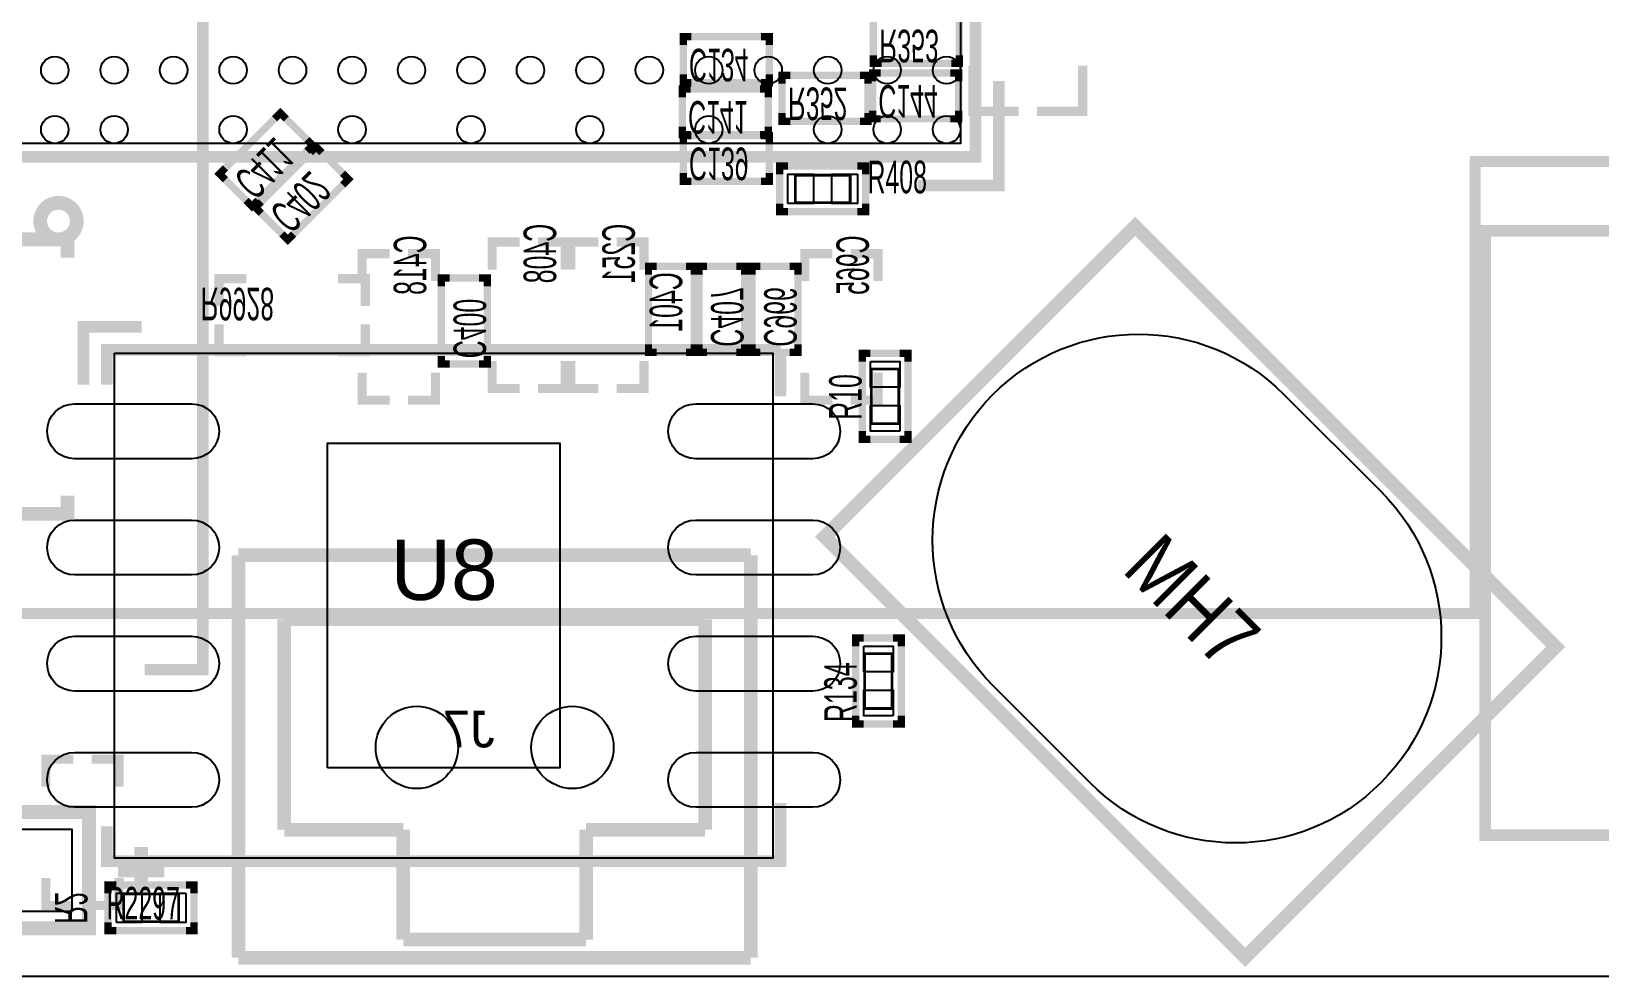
# Model space of a CAD drawing. Extents: x -3.1 to 73.5, y -0.1 to 42.
# Drawn here: x 41.78 to 58.92, y 0 to 10.33 of the extents above; entities that cross this region are included whole.
import ezdxf

# ---------------------------------------------------------------- set-up
doc = ezdxf.new("R2010")
doc.units = 0
for name, color, linetype in [('BG_OUTLINE', 7, 'CONTINUOUS'), ('PG_ASSEMBLY_TOP', 111, 'CONTINUOUS'), ('PG_SILKSCREEN_BOTTOM', 140, 'CONTINUOUS'), ('PG_SILKSCREEN_TOP', 254, 'CONTINUOUS'), ('PIN_TOP', 141, 'CONTINUOUS'), ('RD_SILKSCREEN_BOTTOM', 80, 'CONTINUOUS'), ('RD_SILKSCREEN_TOP', 230, 'CONTINUOUS')]:
    doc.layers.add(name, color=color, linetype=linetype)

msp = doc.modelspace()

# ---------------------------------------------------------------- linework, layer by layer
at = {"layer": 'BG_OUTLINE'}
msp.add_lwpolyline([(8.1534, 41.9989), (65.78854, 41.9989, -0.414214), (73.40854, 34.3789), (73.40854, 7.62, -0.414214), (65.78854, 0), (7.62, 0, -0.414214), (0, 7.62), (0, 34.3789, -0.414214), (7.62, 41.9989), (8.1534, 41.9989)], format="xyb", dxfattribs=at)
msp.add_lwpolyline([(8.1534, 41.9989), (65.78854, 41.9989, -0.414214), (73.40854, 34.3789), (73.40854, 7.62, -0.414214), (65.78854, 0), (7.62, 0, -0.414214), (0, 7.62), (0, 34.3789, -0.414214), (7.62, 41.9989)], format="xyb", close=True, dxfattribs=at)
msp.add_lwpolyline([(8.1534, 41.9989), (65.78854, 41.9989, -0.414214), (73.40854, 34.3789), (73.40854, 7.62, -0.414214), (65.78854, 0), (7.62, 0, -0.414214), (0, 7.62), (0, 34.3789, -0.414214), (7.62, 41.9989)], format="xyb", close=True, dxfattribs=at)
msp.add_lwpolyline([(8.1534, 41.9989), (65.78854, 41.9989, -0.414214), (73.40854, 34.3789), (73.40854, 7.62, -0.414214), (65.78854, 0), (7.62, 0, -0.414214), (0, 7.62), (0, 34.3789, -0.414214), (7.62, 41.9989)], format="xyb", close=True, dxfattribs=at)
at = {"layer": 'PG_ASSEMBLY_TOP'}
for points in [[(51.934847, 22.407931), (51.934847, 9.107932), (40.584653, 9.107932), (40.584653, 22.407931)], [(42.686529, 6.815861), (49.886311, 6.815861), (49.886311, 1.295883), (42.686529, 1.295883)]]:
    msp.add_lwpolyline(points, close=True, dxfattribs=at)
for points, const_width in [([(50.730201, 8.760282), (50.130202, 8.760282), (50.130202, 8.460257), (50.730201, 8.460257), (50.730201, 8.760282)], 0.029997), ([(55.048277, 0.211303), (50.452172, 4.807407), (53.846273, 8.201508), (58.442377, 3.605403), (55.048277, 0.211303)], 0.150089), ([(50.962408, 6.642887), (50.962408, 6.042889), (51.262432, 6.042889), (51.262432, 6.642887), (50.962408, 6.642887)], 0.029997), ([(51.188772, 2.930881), (51.188772, 3.530879), (50.888748, 3.530879), (50.888748, 2.930881), (51.188772, 2.930881)], 0.029997), ([(42.788561, 0.601828), (43.388559, 0.601828), (43.388559, 0.901852), (42.788561, 0.901852), (42.788561, 0.601828)], 0.029997)]:
    msp.add_lwpolyline(points, dxfattribs=dict(at, const_width=const_width))
at = {"layer": 'PG_SILKSCREEN_BOTTOM'}
for points, const_width in [([(57.303594, 37.249557), (7.123608, 37.249557), (7.123608, 3.969563), (57.563588, 3.969563), (57.563588, 8.909558), (60.5536, 8.909558), (60.5536, 32.439559), (57.303594, 32.439559), (57.303594, 37.249557)], 0.11999), ([(43.01744, 3.35534), (43.65244, 3.35534), (43.65244, 10.72134), (43.27144, 10.72134)], 0.127), ([(51.925093, 9.980828), (50.98509, 9.980828), (50.98509, 10.480853), (51.925093, 10.480853), (51.925093, 9.980828), (51.645083, 9.980828)], 0.08001), ([(48.905058, 10.272852), (49.845062, 10.272852), (49.845062, 9.772828), (48.905058, 9.772828), (48.905058, 10.272852), (49.185068, 10.272852)], 0.08001), ([(48.905058, 10.182835), (48.905058, 10.272852), (48.995051, 10.272852)], 0.08001), ([(49.755069, 10.272852), (49.845062, 10.272852), (49.845062, 10.182835)], 0.08001), ([(51.075082, 9.980828), (50.98509, 9.980828), (50.98509, 10.070846)], 0.08001), ([(51.925093, 10.070846), (51.925093, 9.980828), (51.835101, 9.980828)], 0.08001), ([(52.072007, 9.957867), (52.07193, 9.457868), (52.572006, 9.457868)], 0.1), ([(52.771954, 9.457868), (53.271979, 9.457944), (53.271953, 9.957867)], 0.1), ([(48.995051, 9.772828), (48.905058, 9.772828), (48.905058, 9.862845)], 0.08001), ([(49.845062, 9.862845), (49.845062, 9.772828), (49.755069, 9.772828)], 0.08001), ([(50.926035, 9.349638), (49.986032, 9.349638), (49.986032, 9.849663), (50.926035, 9.849663), (50.926035, 9.349638), (50.646025, 9.349638)], 0.08001), ([(49.986032, 9.759645), (49.986032, 9.849663), (50.076024, 9.849663)], 0.08001), ([(50.836043, 9.849663), (50.926035, 9.849663), (50.926035, 9.759645)], 0.08001), ([(51.915085, 9.375826), (50.975082, 9.375826), (50.975082, 9.87585), (51.915085, 9.87585), (51.915085, 9.375826), (51.635076, 9.375826)], 0.08001), ([(50.975082, 9.785833), (50.975082, 9.87585), (51.065074, 9.87585)], 0.08001), ([(51.825093, 9.87585), (51.915085, 9.87585), (51.915085, 9.785833)], 0.08001), ([(48.894898, 9.701352), (49.834902, 9.701352), (49.834902, 9.201328), (48.894898, 9.201328), (48.894898, 9.701352), (49.174908, 9.701352)], 0.08001), ([(48.894898, 9.611335), (48.894898, 9.701352), (48.984891, 9.701352)], 0.08001), ([(49.744909, 9.701352), (49.834902, 9.701352), (49.834902, 9.611335)], 0.08001), ([(43.837352, 8.774481), (44.502019, 9.439148), (44.855587, 9.08558), (44.19092, 8.420913), (43.837352, 8.774481), (44.035345, 8.972474)], 0.08001), ([(44.438392, 9.375521), (44.502019, 9.439148), (44.565672, 9.375496)], 0.08001), ([(50.076024, 9.349638), (49.986032, 9.349638), (49.986032, 9.439656)], 0.08001), ([(50.926035, 9.439656), (50.926035, 9.349638), (50.836043, 9.349638)], 0.08001), ([(51.065074, 9.375826), (50.975082, 9.375826), (50.975082, 9.465843)], 0.08001), ([(51.915085, 9.465843), (51.915085, 9.375826), (51.825093, 9.375826)], 0.08001), ([(48.984891, 9.201328), (48.894898, 9.201328), (48.894898, 9.291345)], 0.08001), ([(49.834902, 9.291345), (49.834902, 9.201328), (49.744909, 9.201328)], 0.08001), ([(44.227902, 8.40679), (44.89257, 9.071458), (45.246138, 8.71789), (44.58147, 8.053222), (44.227902, 8.40679), (44.425895, 8.604783)], 0.08001), ([(44.791935, 9.149232), (44.855587, 9.08558), (44.79196, 9.021953)], 0.08001), ([(44.828943, 9.007831), (44.89257, 9.071458), (44.956222, 9.007805)], 0.08001), ([(48.905058, 9.193352), (49.845062, 9.193352), (49.845062, 8.693328), (48.905058, 8.693328), (48.905058, 9.193352), (49.185068, 9.193352)], 0.08001), ([(48.905058, 9.103335), (48.905058, 9.193352), (48.995051, 9.193352)], 0.08001), ([(49.755069, 9.193352), (49.845062, 9.193352), (49.845062, 9.103335)], 0.08001), ([(43.901004, 8.710828), (43.837352, 8.774481), (43.900979, 8.838108)], 0.08001), ([(45.182485, 8.781542), (45.246138, 8.71789), (45.182511, 8.654263)], 0.08001), ([(48.995051, 8.693328), (48.905058, 8.693328), (48.905058, 8.783345)], 0.08001), ([(49.845062, 8.783345), (49.845062, 8.693328), (49.755069, 8.693328)], 0.08001), ([(44.254547, 8.48454), (44.19092, 8.420913), (44.127268, 8.484565)], 0.08001), ([(44.291555, 8.343138), (44.227902, 8.40679), (44.291529, 8.470417)], 0.08001), ([(39.175436, 7.858252), (39.175436, 8.058404), (42.175684, 8.058404), (42.175684, 7.858252)], 0.150114), ([(44.645097, 8.116849), (44.58147, 8.053222), (44.517818, 8.116875)], 0.08001), ([(46.816061, 7.728839), (46.816061, 8.028838), (47.11606, 8.028838)], 0.1), ([(47.31606, 8.028838), (47.616059, 8.028838), (47.616059, 7.728839)], 0.1), ([(47.677121, 7.728839), (47.677121, 8.028838), (47.97712, 8.028838)], 0.1), ([(48.17712, 8.028838), (48.477119, 8.028838), (48.477119, 7.728839)], 0.1), ([(57.672732, 8.15086), (57.672732, 1.54686), (66.054732, 1.54686), (66.054732, 8.15086), (57.672732, 8.15086), (57.672732, 7.89686)], 0.127), ([(45.396201, 7.601839), (45.396201, 7.901864), (45.6962, 7.901838)], 0.1), ([(45.8962, 7.901838), (46.196199, 7.901864), (46.196199, 7.601839)], 0.1), ([(50.234901, 7.601839), (50.234901, 7.901838), (50.5349, 7.901838)], 0.1), ([(50.7349, 7.901838), (51.034899, 7.901838), (51.034899, 7.601839)], 0.1), ([(48.525608, 6.822338), (48.525608, 7.762342), (49.025632, 7.762342), (49.025632, 6.822338), (48.525608, 6.822338), (48.525608, 7.102348)], 0.08001), ([(48.525608, 7.672349), (48.525608, 7.762342), (48.615625, 7.762342)], 0.08001), ([(48.935615, 7.762342), (49.025632, 7.762342), (49.025632, 7.672349)], 0.08001), ([(49.076788, 6.822338), (49.076788, 7.762342), (49.576812, 7.762342), (49.576812, 6.822338), (49.076788, 6.822338), (49.076788, 7.102348)], 0.08001), ([(49.076788, 7.672349), (49.076788, 7.762342), (49.166805, 7.762342)], 0.08001), ([(49.486795, 7.762342), (49.576812, 7.762342), (49.576812, 7.672349)], 0.08001), ([(49.658448, 6.822338), (49.658448, 7.762342), (50.158472, 7.762342), (50.158472, 6.822338), (49.658448, 6.822338), (49.658448, 7.102348)], 0.08001), ([(49.658448, 7.672349), (49.658448, 7.762342), (49.748465, 7.762342)], 0.08001), ([(50.068455, 7.762342), (50.158472, 7.762342), (50.158472, 7.672349)], 0.08001), ([(43.830342, 7.32884), (43.830342, 7.628839), (44.130341, 7.628839)], 0.1), ([(45.430338, 7.32884), (45.430338, 7.628839), (45.130339, 7.628839)], 0.1), ([(46.262468, 6.695338), (46.262468, 7.635342), (46.762492, 7.635342), (46.762492, 6.695338), (46.262468, 6.695338), (46.262468, 6.975348)], 0.08001), ([(46.262468, 7.545349), (46.262468, 7.635342), (46.352485, 7.635342)], 0.08001), ([(46.672475, 7.635342), (46.762492, 7.635342), (46.762492, 7.545349)], 0.08001), ([(44.130341, 6.828841), (43.830342, 6.828841), (43.830342, 7.12884)], 0.1), ([(45.130339, 6.828841), (45.430338, 6.828841), (45.430338, 7.12884)], 0.1), ([(48.615625, 6.822338), (48.525608, 6.822338), (48.525608, 6.912331)], 0.08001), ([(49.025632, 6.912331), (49.025632, 6.822338), (48.935615, 6.822338)], 0.08001), ([(49.166805, 6.822338), (49.076788, 6.822338), (49.076788, 6.912331)], 0.08001), ([(49.576812, 6.912331), (49.576812, 6.822338), (49.486795, 6.822338)], 0.08001), ([(49.748465, 6.822338), (49.658448, 6.822338), (49.658448, 6.912331)], 0.08001), ([(50.158472, 6.912331), (50.158472, 6.822338), (50.068455, 6.822338)], 0.08001), ([(46.352485, 6.695338), (46.262468, 6.695338), (46.262468, 6.785331)], 0.08001), ([(46.762492, 6.785331), (46.762492, 6.695338), (46.672475, 6.695338)], 0.08001), ([(46.816061, 6.728841), (46.816061, 6.428842), (47.11606, 6.428842)], 0.1), ([(47.31606, 6.428842), (47.616059, 6.428842), (47.616059, 6.728841)], 0.1), ([(47.677121, 6.728841), (47.677121, 6.428842), (47.97712, 6.428842)], 0.1), ([(48.17712, 6.428842), (48.477119, 6.428842), (48.477119, 6.728841)], 0.1), ([(45.396201, 6.601841), (45.396201, 6.301816), (45.6962, 6.301842)], 0.1), ([(45.8962, 6.301842), (46.196199, 6.301816), (46.196199, 6.601841)], 0.1), ([(50.234901, 6.601841), (50.234901, 6.301842), (50.5349, 6.301842)], 0.1), ([(50.7349, 6.301842), (51.034899, 6.301842), (51.034899, 6.601841)], 0.1), ([(39.175436, 5.258308), (39.175436, 5.058156), (42.175684, 5.058156), (42.175684, 5.258308)], 0.150114), ([(49.643792, 4.605807), (44.0436, 4.605807)], 0.150089), ([(44.0436, 4.605807), (44.0436, 0.205715)], 0.150089), ([(49.643792, 0.205715), (49.643792, 4.605807)], 0.150089), ([(49.143691, 3.905707), (44.543701, 3.905707)], 0.150089), ([(44.543701, 3.905707), (44.543701, 1.605813)], 0.150089), ([(49.143691, 1.605813), (49.143691, 3.905707)], 0.150089), ([(42.23672, 2.377338), (41.936721, 2.377338), (41.936721, 2.077339)], 0.1), ([(42.736719, 2.077339), (42.736719, 2.377338), (42.43672, 2.377338)], 0.1), ([(44.543701, 1.605813), (45.843698, 1.605813)], 0.150089), ([(45.843698, 1.605813), (45.843698, 0.405613)], 0.150089), ([(47.843694, 0.405613), (47.843694, 1.605813)], 0.150089), ([(47.843694, 1.605813), (49.143691, 1.605813)], 0.150089), ([(42.23672, 0.777342), (41.936721, 0.777342), (41.936721, 1.077341)], 0.1), ([(42.736719, 1.077341), (42.736719, 0.777342), (42.43672, 0.777342)], 0.1), ([(45.843698, 0.405613), (47.843694, 0.405613)], 0.150089), ([(44.0436, 0.205715), (49.643792, 0.205715)], 0.150089)]:
    msp.add_lwpolyline(points, dxfattribs=dict(at, const_width=const_width))
at = {"layer": 'PG_SILKSCREEN_BOTTOM', "const_width": 0.150114}
msp.add_lwpolyline([(42.275506, 8.258277, 1.000017), (41.875608, 8.258277, 0.999983), (42.275506, 8.258277)], format="xyb", dxfattribs=at)
at = {"layer": 'PG_SILKSCREEN_TOP'}
for points, const_width in [([(52.10175, 22.560051), (40.401748, 22.560051), (40.401748, 8.95985), (52.10175, 8.95985), (52.10175, 22.560051)], 0.127), ([(51.46675, 8.645931), (52.35575, 8.645931), (52.35575, 9.788931)], 0.127), ([(49.9602, 8.360258), (50.900203, 8.360258), (50.900203, 8.860282), (49.9602, 8.860282), (49.9602, 8.360258), (50.240209, 8.360258)], 0.08001), ([(50.050192, 8.860282), (49.9602, 8.860282), (49.9602, 8.770264)], 0.08001), ([(50.900203, 8.770264), (50.900203, 8.860282), (50.810211, 8.860282)], 0.08001), ([(49.9602, 8.450275), (49.9602, 8.360258), (50.050192, 8.360258)], 0.08001), ([(50.810211, 8.360258), (50.900203, 8.360258), (50.900203, 8.450275)], 0.08001), ([(55.048277, 0.211303), (50.452172, 4.807407), (53.846273, 8.201508), (58.442377, 3.605403), (55.048277, 0.211303)], 0.150089), ([(42.98442, 7.103872), (42.34942, 7.103872), (42.34942, 6.468872)], 0.127), ([(42.60342, 6.468872), (42.60342, 6.849872), (49.96942, 6.849872)], 0.127), ([(49.96942, 6.849872), (49.96942, 6.341872)], 0.127), ([(51.362432, 5.872886), (51.362432, 6.81289), (50.862408, 6.81289), (50.862408, 5.872886), (51.362432, 5.872886), (51.362432, 6.152896)], 0.08001), ([(50.952425, 6.81289), (50.862408, 6.81289), (50.862408, 6.722897)], 0.08001), ([(51.362432, 6.722897), (51.362432, 6.81289), (51.272415, 6.81289)], 0.08001), ([(50.862408, 5.962879), (50.862408, 5.872886), (50.952425, 5.872886)], 0.08001), ([(51.272415, 5.872886), (51.362432, 5.872886), (51.362432, 5.962879)], 0.08001), ([(50.788748, 3.700882), (50.788748, 2.760878), (51.288772, 2.760878), (51.288772, 3.700882), (50.788748, 3.700882), (50.788748, 3.420872)], 0.08001), ([(50.878765, 3.700882), (50.788748, 3.700882), (50.788748, 3.610889)], 0.08001), ([(51.288772, 3.610889), (51.288772, 3.700882), (51.198755, 3.700882)], 0.08001), ([(50.788748, 2.850871), (50.788748, 2.760878), (50.878765, 2.760878)], 0.08001), ([(51.198755, 2.760878), (51.288772, 2.760878), (51.288772, 2.850871)], 0.08001), ([(49.96942, 1.896872), (49.96942, 1.261872), (42.60342, 1.261872), (42.60342, 1.642872)], 0.127), ([(40.62984, 0.52832), (42.40784, 0.52832), (42.40784, 1.79832), (39.23284, 1.79832), (39.23284, 0.52832), (40.62984, 0.52832)], 0.1524), ([(42.97934, 1.41732), (42.97934, 0.90932)], 0.1524), ([(42.72534, 1.16332), (43.23334, 1.16332)], 0.1524), ([(43.558562, 1.001852), (42.618558, 1.001852), (42.618558, 0.501828), (43.558562, 0.501828), (43.558562, 1.001852), (43.278552, 1.001852)], 0.08001), ([(42.708551, 1.001852), (42.618558, 1.001852), (42.618558, 0.911835)], 0.08001), ([(43.558562, 0.911835), (43.558562, 1.001852), (43.468569, 1.001852)], 0.08001), ([(42.618558, 0.591845), (42.618558, 0.501828), (42.708551, 0.501828)], 0.08001), ([(43.468569, 0.501828), (43.558562, 0.501828), (43.558562, 0.591845)], 0.08001)]:
    msp.add_lwpolyline(points, dxfattribs=dict(at, const_width=const_width))
at = {"layer": 'PIN_TOP'}
for points in [[(50.050192, 8.450275), (50.050192, 8.770264), (50.330202, 8.770264), (50.330202, 8.450275)], [(50.810211, 8.770264), (50.810211, 8.450275), (50.530201, 8.450275), (50.530201, 8.770264)], [(50.952425, 6.722897), (51.272415, 6.722897), (51.272415, 6.442888), (50.952425, 6.442888)], [(51.272415, 5.962879), (50.952425, 5.962879), (50.952425, 6.242888), (51.272415, 6.242888)], [(45.01642, 2.28092), (45.01642, 5.830824), (47.55642, 5.830824), (47.55642, 2.28092)], [(50.878765, 3.610889), (51.198755, 3.610889), (51.198755, 3.33088), (50.878765, 3.33088)], [(51.198755, 2.850871), (50.878765, 2.850871), (50.878765, 3.13088), (51.198755, 3.13088)], [(41.32039, 0.713359), (41.32039, 1.613256), (42.220286, 1.613256), (42.220286, 0.713359)], [(42.708551, 0.591845), (42.708551, 0.911835), (42.98856, 0.911835), (42.98856, 0.591845)], [(43.468569, 0.911835), (43.468569, 0.591845), (43.18856, 0.591845), (43.18856, 0.911835)]]:
    msp.add_lwpolyline(points, close=True, dxfattribs=at)
for points in [[(55.47261, 6.363116), (56.533196, 5.30253, -1), (53.35115, 2.120484), (52.290564, 3.18107, -1)], [(43.531536, 5.660923), (42.251325, 5.660923, -1), (42.251325, 6.260821), (43.531536, 6.260821, -1)], [(50.321515, 5.660923), (49.041304, 5.660923, -1), (49.041304, 6.260821), (50.321515, 6.260821, -1)], [(43.531536, 4.390923), (42.251325, 4.390923, -1), (42.251325, 4.990821), (43.531536, 4.990821, -1)], [(50.321515, 4.390923), (49.041304, 4.390923, -1), (49.041304, 4.990821), (50.321515, 4.990821, -1)], [(43.531536, 3.120923), (42.251325, 3.120923, -1), (42.251325, 3.720821), (43.531536, 3.720821, -1)], [(50.321515, 3.120923), (49.041304, 3.120923, -1), (49.041304, 3.720821), (50.321515, 3.720821, -1)], [(43.531536, 1.850923), (42.251325, 1.850923, -1), (42.251325, 2.450821), (43.531536, 2.450821, -1)], [(50.321515, 1.850923), (49.041304, 1.850923, -1), (49.041304, 2.450821), (50.321515, 2.450821, -1)]]:
    msp.add_lwpolyline(points, format="xyb", close=True, dxfattribs=at)
for centre, radius in [((42.034739, 9.908032), 0.15), ((42.684751, 9.908032), 0.15), ((43.334661, 9.908032), 0.15), ((43.984647, 9.908032), 0.15), ((44.634658, 9.908032), 0.15), ((45.284644, 9.908032), 0.15), ((45.934655, 9.908032), 0.15), ((46.584845, 9.908032), 0.15), ((47.234856, 9.908032), 0.15), ((47.884842, 9.908032), 0.15), ((48.534853, 9.908032), 0.15), ((49.184839, 9.908032), 0.15), ((49.834749, 9.908032), 0.15), ((50.484761, 9.908032), 0.15), ((51.134747, 9.908032), 0.15), ((51.784758, 9.908032), 0.15), ((42.034739, 9.257843), 0.15), ((42.684751, 9.257843), 0.15), ((43.984647, 9.257843), 0.15), ((45.284644, 9.257843), 0.15), ((46.584845, 9.257843), 0.15), ((47.884842, 9.257843), 0.15), ((49.184839, 9.257843), 0.15), ((50.484761, 9.257843), 0.15), ((51.134747, 9.257843), 0.15), ((51.784758, 9.257843), 0.15), ((45.993787, 2.50571), 0.449948), ((47.693605, 2.50571), 0.449948)]:
    msp.add_circle(centre, radius, dxfattribs=at)

# ---------------------------------------------------------------- texts
at = {"layer": 'RD_SILKSCREEN_BOTTOM', "text_generation_flag": 2, "width": 0.572143}
for s, rotation, p in [('R353', 180, (51.04831, 10.349357)), ('C134', 180, (48.968304, 10.14128)), ('R352', 180, (50.049252, 9.718192)), ('C144', 180, (51.038328, 9.74438)), ('C141', 180, (48.958119, 9.569882)), ('C411', 225, (43.97502, 8.726221)), ('C139', 180, (48.968279, 9.061856)), ('C402', 225, (44.36557, 8.35853)), ('C418', 90, (46.096199, 8.101838)), ('C408', 90, (47.516059, 8.228838)), ('C251', 90, (48.377119, 8.228838)), ('C965', 90, (50.934899, 8.101838)), ('C401', 90, (48.894162, 7.699121)), ('R9928', 180, (43.630342, 7.528839)), ('C400', 270, (46.393964, 6.758584)), ('C407', 270, (49.208233, 6.885559)), ('C966', 270, (49.789893, 6.885584)), ('R2', 270, (42.036721, 0.577342))]:
    msp.add_text(s, height=0.3556, rotation=rotation, dxfattribs=at).set_placement(p)
at = {"layer": 'RD_SILKSCREEN_BOTTOM', "text_generation_flag": 2}
msp.add_text('J7', height=0.399999, dxfattribs=at).set_placement((46.843696, 2.50571))
at = {"layer": 'RD_SILKSCREEN_TOP'}
for s, height, width, p in [('R408', 0.3556, 0.572143, (50.91938, 8.56234)), ('U8', 0.6604, 1.038462, (45.70476, 4.11734)), ('R2297', 0.3556, 0.572143, (42.60088, 0.62484))]:
    msp.add_text(s, height=height, dxfattribs=dict(at, width=width)).set_placement(p)
for s, height, rotation, width, p in [('R10', 0.3556, 90, 0.572143, (50.85588, 6.08584)), ('MH7', 0.635, 315, 0.88, (53.68798, 4.43484)), ('R134', 0.3556, 90, 0.572143, (50.80254, 2.78384))]:
    msp.add_text(s, height=height, rotation=rotation, dxfattribs=dict(at, width=width)).set_placement(p)

doc.saveas('drawing.dxf')
